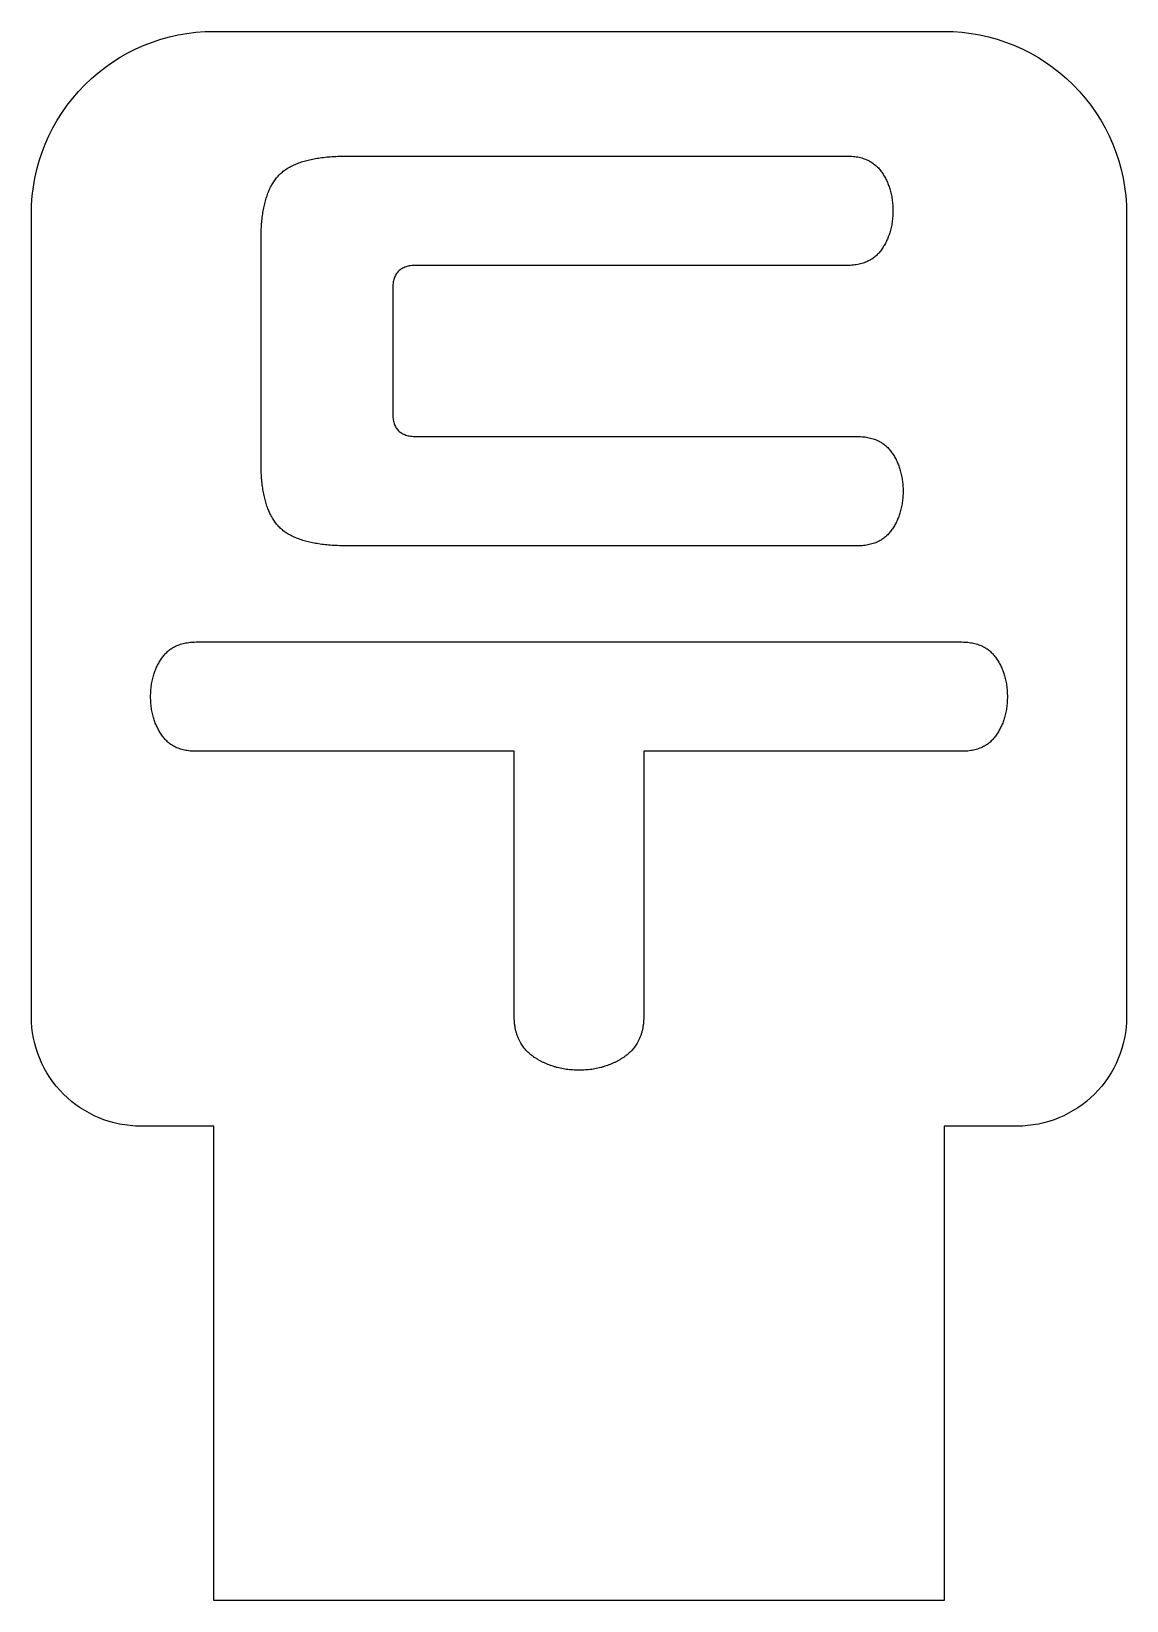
# Model space of a CAD drawing. Header units: millimetres. Extents: x 350 to 380, y 93 to 136.
import ezdxf

# ---------------------------------------------------------------- set-up
doc = ezdxf.new("R2010")
doc.units = ezdxf.units.MM
doc.layers.get('0').update_dxf_attribs({"linetype": 'CONTINUOUS'})

msp = doc.modelspace()

# ---------------------------------------------------------------- linework, layer by layer
for p, q in [((358.648, 132.583), (372.351, 132.583)), ((356.29, 124.205), (356.29, 130.28)), ((372.351, 129.587), (360.534, 129.587)), ((359.896, 128.949), (359.896, 125.537)), ((360.534, 124.899), (372.628, 124.899)), ((372.628, 121.903), (358.648, 121.903)), ((354.515, 119.268), (375.485, 119.268)), ((363.225, 116.272), (354.515, 116.272)), ((363.225, 109.032), (363.225, 116.272)), ((375.485, 116.272), (366.775, 116.272)), ((366.775, 116.272), (366.775, 109.032))]:
    msp.add_line(p, q)
msp.add_lwpolyline([(353, 106, -0.414214), (350, 109), (350, 131, -0.414214), (355, 136), (375, 136, -0.414214), (380, 131), (380, 109, -0.414214), (377, 106), (375, 106), (375, 93), (355, 93), (355, 106)], format="xyb", close=True)
for points in [[(356.803, 132.083), (357.316, 132.583), (358.648, 132.583)], [(372.351, 132.583), (372.989, 132.583), (373.294, 132.139)], [(356.29, 130.28), (356.29, 131.584), (356.803, 132.083)], [(373.294, 132.139), (373.599, 131.695), (373.599, 131.085)], [(373.599, 131.085), (373.599, 130.474), (373.294, 130.031)], [(373.294, 130.031), (372.989, 129.587), (372.351, 129.587)], [(360.534, 129.587), (359.896, 129.587), (359.896, 128.949)], [(359.896, 125.537), (359.896, 124.899), (360.534, 124.899)], [(372.628, 124.899), (373.266, 124.899), (373.571, 124.455)], [(373.571, 124.455), (373.877, 124.011), (373.877, 123.401)], [(356.803, 122.402), (356.29, 122.902), (356.29, 124.205)], [(373.877, 123.401), (373.877, 122.791), (373.571, 122.347)], [(358.648, 121.903), (357.316, 121.903), (356.803, 122.402)], [(373.571, 122.347), (373.266, 121.903), (372.628, 121.903)], [(353.571, 118.824), (353.877, 119.268), (354.515, 119.268)], [(375.485, 119.268), (376.123, 119.268), (376.429, 118.824)], [(353.266, 117.77), (353.266, 118.38), (353.571, 118.824)], [(376.429, 118.824), (376.734, 118.38), (376.734, 117.77)], [(353.571, 116.716), (353.266, 117.159), (353.266, 117.77)], [(376.734, 117.77), (376.734, 117.159), (376.429, 116.716)], [(354.515, 116.272), (353.877, 116.272), (353.571, 116.716)], [(376.429, 116.716), (376.123, 116.272), (375.485, 116.272)], [(363.766, 107.895), (363.225, 108.255), (363.225, 109.032)], [(366.775, 109.032), (366.775, 108.255), (366.234, 107.895)], [(365, 107.534), (364.307, 107.534), (363.766, 107.895)], [(366.234, 107.895), (365.693, 107.534), (365, 107.534)]]:
    msp.add_open_spline(points, degree=2)

doc.saveas('drawing.dxf')
